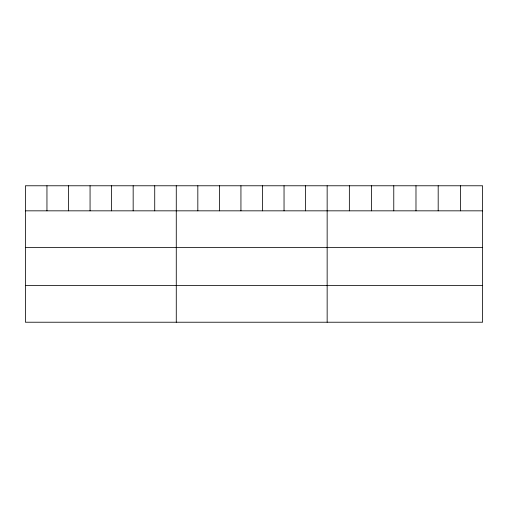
<?xml version="1.0" encoding="UTF-8"?>
<svg xmlns="http://www.w3.org/2000/svg" width="508" height="508" viewBox="0 0 508 508"><rect width="100%" height="100%" fill="white"/><g stroke="black" fill="none" stroke-linecap="round" stroke-linejoin="round"><path stroke-width="0.76" d="M482.6 210.833L482.6 322.224L25.4 322.224L25.4 185.776L482.6 185.776L482.6 210.833L25.4 210.833M25.4 247.593L482.6 247.593M25.4 285.464L482.6 285.464M460.394 185.776L460.394 210.833M438.188 185.776L438.188 210.833M415.982 185.776L415.982 210.833M393.77 185.776L393.77 210.833M371.564 185.776L371.564 210.833M349.358 185.776L349.358 210.833M327.152 185.776L327.152 322.224M305.6 185.776L305.6 210.833M284.042 185.776L284.042 210.833M262.49 185.776L262.49 210.833M240.938 185.776L240.938 210.833M219.386 185.776L219.386 210.833M197.828 185.776L197.828 210.833M176.276 185.776L176.276 322.224M154.724 185.776L154.724 210.833M133.166 185.776L133.166 210.833M111.614 185.776L111.614 210.833M90.062 185.776L90.062 210.833M68.51 185.776L68.51 210.833M46.952 185.776L46.952 210.833"/></g></svg>
